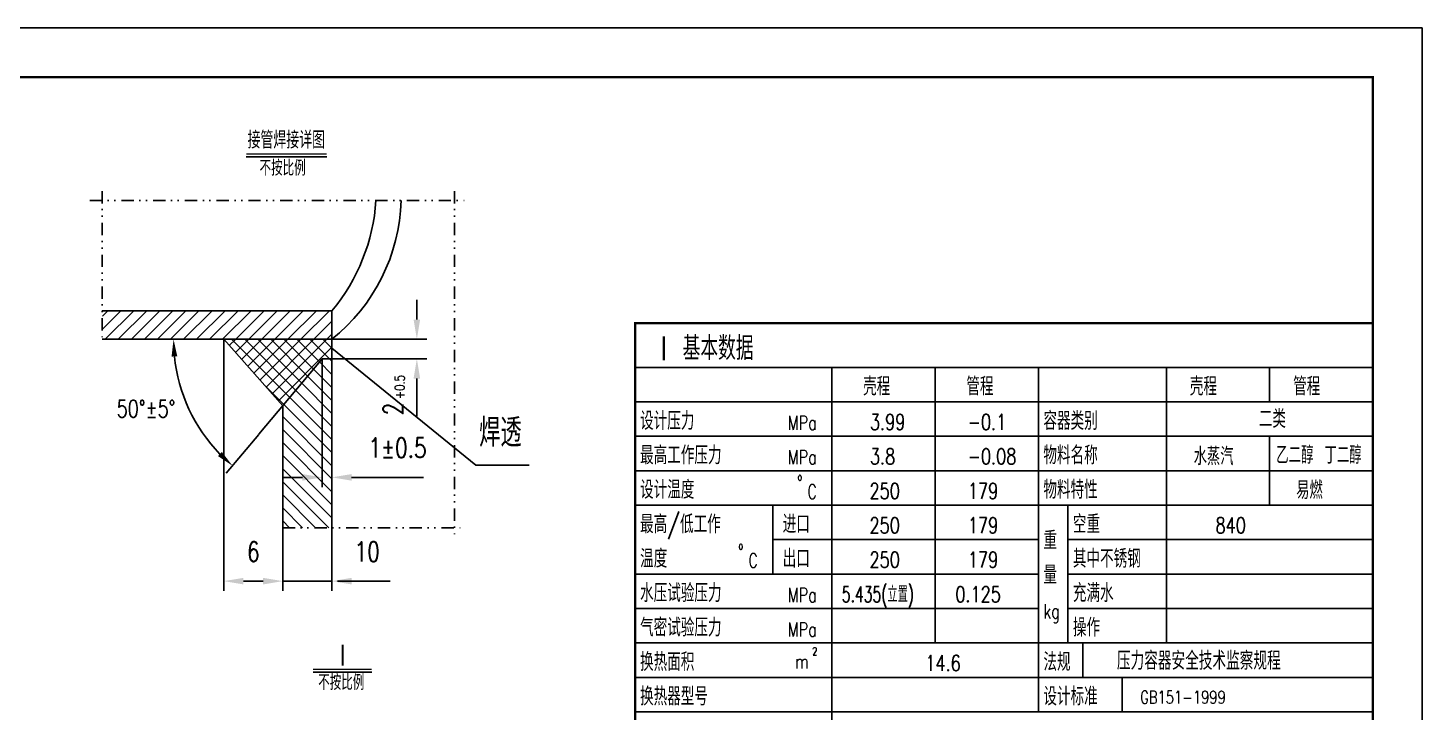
# Model space of a CAD drawing. Extents: x -11639 to -9817, y 3347 to 4292.
# Drawn here: x -11313.5 to -11030.1, y 4153.1 to 4292.2 of the extents above; entities that cross this region are included whole.
import ezdxf
from ezdxf.enums import TextEntityAlignment as Align

# ---------------------------------------------------------------- set-up
doc = ezdxf.new("R2010")
doc.units = 0
doc.header["$LTSCALE"] = 10
doc.header["$MEASUREMENT"] = 0
doc.linetypes.add('DIVIDE2', pattern=[0.625, 0.25, -0.125, 0, -0.125, 0, -0.125])
doc.layers.get('0').update_dxf_attribs({"linetype": 'CONTINUOUS'})
doc.layers.get('DEFPOINTS').update_dxf_attribs({"linetype": 'CONTINUOUS'})
for name, color, linetype in [('1', 2, 'CONTINUOUS'), ('2', 1, 'CONTINUOUS'), ('LK', 240, 'CONTINUOUS')]:
    doc.layers.add(name, color=color, linetype=linetype)
doc.styles.add('HZ', font='txt', dxfattribs={"width": 0.75, "bigfont": 'hztxt'})
doc.styles.get("Standard").update_dxf_attribs({"font": 'simplex', "width": 0.75, "bigfont": 'hztxt'})
doc.dimstyles.get("Standard").update_dxf_attribs({"dimtxt": 0.18, "dimasz": 0.18, "dimexe": 0.18, "dimexo": 0.0625, "dimgap": 0.09, "dimtad": 0, "dimtih": 1, "dimtoh": 1, "dimdec": 4, "dimzin": 0, "dimtxsty": 'STANDARD', "dimcen": 0.09, "dimazin": 3, "dimtfac": 1, "dimtdec": 4, "dimtofl": 0, "dimtmove": 0, "dimatfit": 3, "dimtolj": 1, "dimtzin": 0})

# ---------------------------------------------------------------- blocks, each defined once
blk = doc.blocks.new('*D6')
at = {"color": 0, "linetype": 'BYBLOCK'}
for p, q in [((736.27, 156.71), (736.27, 130.7)), ((738.27, 127), (738.27, 134.7)), ((732.27, 132.7), (728.27, 132.7)), ((742.27, 132.7), (746.27, 132.7)), ((746.27, 132.7), (756.86, 132.7))]:
    blk.add_line(p, q, dxfattribs=at)
for points in [[(732.27, 133.36), (732.27, 132.03), (736.27, 132.7)], [(742.27, 133.36), (742.27, 132.03), (738.27, 132.7)]]:
    blk.add_solid(points, dxfattribs=at)
at = {"layer": 'DEFPOINTS', "color": 0, "linetype": 'BYBLOCK'}
for p in [(736.27, 156.77), (738.27, 132.7), (738.27, 126.94)]:
    blk.add_point(p, dxfattribs=at)
at = {"color": 0, "linetype": 'BYBLOCK', "style": 'HZ', "width": 0.75}
blk.add_text('1%%P0.5', height=4, dxfattribs=at).set_placement((751.61, 136.7), align=Align.CENTER)
blk = doc.blocks.new('*X2')
at = {"color": 0}
for p, q in [((548.71, 272.93), (552.45, 276.68)), ((548.71, 275.59), (549.8, 276.68)), ((549.3, 270.88), (555.1, 276.68)), ((551.95, 270.88), (557.75, 276.68)), ((554.61, 270.88), (560.41, 276.68)), ((557.26, 270.88), (563.06, 276.68)), ((559.91, 270.88), (565.71, 276.68)), ((562.56, 270.88), (568.36, 276.68)), ((565.21, 270.88), (571.01, 276.68)), ((567.86, 270.88), (573.66, 276.68)), ((570.52, 270.88), (576.32, 276.68)), ((573.17, 270.88), (578.97, 276.68)), ((575.82, 270.88), (581.62, 276.68)), ((578.47, 270.88), (584.27, 276.68)), ((581.12, 270.88), (586.92, 276.68)), ((583.77, 270.88), (589.57, 276.68)), ((586.43, 270.88), (592.23, 276.68)), ((589.08, 270.88), (594.88, 276.68)), ((591.73, 270.88), (595.39, 274.54)), ((594.38, 270.88), (595.39, 271.89))]:
    blk.add_line(p, q, dxfattribs=at)
blk = doc.blocks.new('*X3')
at = {"color": 0}
for p, q in [((595.39, 266.39), (594.91, 266.88)), ((595.39, 261.09), (591.66, 264.82)), ((595.39, 263.74), (592.87, 266.26)), ((595.39, 255.79), (589.24, 261.94)), ((595.39, 258.44), (590.45, 263.38)), ((595.39, 250.48), (586.82, 259.05)), ((595.39, 253.14), (588.03, 260.49)), ((595.39, 245.18), (585.39, 255.18)), ((595.39, 247.83), (585.61, 257.61)), ((595.39, 242.53), (585.39, 252.53)), ((595.39, 239.88), (585.39, 249.88)), ((595.39, 237.23), (585.39, 247.23)), ((595.39, 234.57), (585.39, 244.57)), ((594.73, 232.58), (585.39, 241.92)), ((592.08, 232.58), (585.39, 239.27)), ((589.43, 232.58), (585.39, 236.62)), ((586.78, 232.58), (585.39, 233.97))]:
    blk.add_line(p, q, dxfattribs=at)
blk = doc.blocks.new('*X4')
at = {"color": 0}
for p, q in [((574.53, 269.59), (575.82, 270.88)), ((586.82, 259.05), (575, 270.88)), ((575.78, 268.19), (578.47, 270.88)), ((577.03, 266.78), (581.12, 270.88)), ((588.03, 260.49), (577.65, 270.88)), ((578.27, 265.38), (583.77, 270.88)), ((579.52, 263.97), (586.43, 270.88)), ((589.24, 261.94), (580.3, 270.88)), ((580.76, 262.57), (589.08, 270.88)), ((582.01, 261.16), (591.73, 270.88)), ((590.45, 263.38), (582.95, 270.88)), ((583.26, 259.75), (594.38, 270.88)), ((591.66, 264.82), (585.6, 270.88)), ((592.87, 266.26), (588.26, 270.88)), ((594.91, 266.88), (590.91, 270.88)), ((595.39, 269.05), (593.56, 270.88)), ((584.5, 258.35), (595.39, 269.24)), ((585.61, 257.61), (581.58, 261.64))]:
    blk.add_line(p, q, dxfattribs=at)
blk = doc.blocks.new('*D7')
at = {"color": 0, "linetype": 'BYBLOCK'}
for p, q in [((716.27, 160.71), (716.27, 109.61)), ((728.27, 116.66), (728.27, 109.61)), ((724.27, 111.61), (720.27, 111.61))]:
    blk.add_line(p, q, dxfattribs=at)
for points in [[(720.27, 112.27), (720.27, 110.94), (716.27, 111.61)], [(724.27, 112.27), (724.27, 110.94), (728.27, 111.61)]]:
    blk.add_solid(points, dxfattribs=at)
at = {"layer": 'DEFPOINTS', "color": 0, "linetype": 'BYBLOCK'}
for p in [(716.27, 160.77), (728.27, 116.72), (716.27, 111.61)]:
    blk.add_point(p, dxfattribs=at)
at = {"color": 0, "linetype": 'BYBLOCK', "style": 'HZ', "width": 0.75}
blk.add_text('6', height=4, dxfattribs=at).set_placement((722.27, 115.61), align=Align.CENTER)
blk = doc.blocks.new('*D60')
at = {"layer": '1', "color": 0}
blk.add_line((536.75, 949.29), (530.14, 941.41), dxfattribs=at)
blk.add_arc((553, 968.65), 33.57, 185.977, 224.023, dxfattribs=at)
for points in [[(519.04, 965.13), (520.2, 965.19), (519.44, 968.65)], [(529.26, 945.75), (528.47, 944.9), (531.43, 942.94)]]:
    blk.add_solid(points, dxfattribs=at)
at = {"layer": 'DEFPOINTS', "color": 0}
for p in [(504.96, 968.65), (551.65, 968.65), (549.65, 964.65), (524.96, 950.21), (536.79, 949.33)]:
    blk.add_point(p, dxfattribs=at)
at = {"layer": '1', "color": 0, "insert": (513.85, 954.53), "char_height": 3.5, "attachment_point": 5, "style": 'HZ'}
blk.add_mtext('\\A1;50%%d%%p5%%d', dxfattribs=at)

msp = doc.modelspace()

# ---------------------------------------------------------------- linework, layer by layer
at = {"color": 0, "linetype": 'BYBLOCK'}
for p, q in [((-11234.44103, 4232.92645), (-11234.44103, 4236.92645)), ((-11256.12541, 4228.92645), (-11232.44103, 4228.92645)), ((-11251.64863, 4224.92645), (-11232.44103, 4224.92645)), ((-11234.44103, 4220.92645), (-11234.44103, 4216.92645)), ((-11261.70863, 4195.6808), (-11261.70863, 4177.76307)), ((-11251.70863, 4193.12436), (-11251.70863, 4177.76307)), ((-11265.70863, 4179.76307), (-11269.70863, 4179.76307)), ((-11250.59393, 4179.76307), (-11239.86876, 4179.76307)), ((-11247.70863, 4179.76307), (-11243.70863, 4179.76307))]:
    msp.add_line(p, q, dxfattribs=at)
for points in [[(-11235.1077, 4232.92645), (-11233.77437, 4232.92645), (-11234.44103, 4228.92645)], [(-11235.1077, 4220.92645), (-11233.77437, 4220.92645), (-11234.44103, 4224.92645)], [(-11265.70863, 4180.42974), (-11265.70863, 4179.09641), (-11261.70863, 4179.76307)], [(-11247.70863, 4180.42974), (-11247.70863, 4179.09641), (-11251.70863, 4179.76307)]]:
    msp.add_solid(points, dxfattribs=at)
at = {"layer": '1'}
for p, q in [((-11030.05331, 4292.20367), (-11624.05331, 4292.20367)), ((-11030.05331, 3451.20367), (-11030.05331, 4292.20367)), ((-11040.05331, 4282.20367), (-11599.05331, 4282.20367)), ((-11040.05331, 3461.20367), (-11040.05331, 4282.20367)), ((-11269.12143, 4266.00469), (-11252.75382, 4266.00469)), ((-11251.70863, 4227.09294), (-11222.4794, 4203.36204)), ((-11190.05331, 4223.20367), (-11040.05331, 4223.20367)), ((-11150.05331, 4223.20367), (-11150.05331, 4146.20367)), ((-11129.05331, 4223.20367), (-11129.05331, 4167.20367)), ((-11108.05331, 4223.20367), (-11108.05331, 4153.20367)), ((-11082.05331, 4223.20367), (-11082.05331, 4167.20367)), ((-11061.05331, 4223.20367), (-11061.05331, 4216.20367)), ((-11234.44103, 4216.92645), (-11234.44103, 4213.29546)), ((-11190.05331, 4216.20367), (-11040.05331, 4216.20367)), ((-11190.05331, 4209.20367), (-11040.05331, 4209.20367)), ((-11061.05331, 4209.20367), (-11061.05331, 4195.20367)), ((-11222.4794, 4203.36204), (-11211.59101, 4203.36204)), ((-11190.05331, 4202.20367), (-11040.05331, 4202.20367)), ((-11190.05331, 4195.20367), (-11040.05331, 4195.20367)), ((-11162.05331, 4195.20367), (-11162.05331, 4181.20367)), ((-11102.05331, 4195.20367), (-11102.05331, 4167.20367)), ((-11162.05331, 4188.20367), (-11108.05331, 4188.20367)), ((-11102.05331, 4188.20367), (-11040.05331, 4188.20367)), ((-11261.70863, 4179.76307), (-11251.70863, 4179.76307)), ((-11190.05331, 4181.20367), (-11108.05331, 4181.20367)), ((-11102.05331, 4181.20367), (-11040.05331, 4181.20367)), ((-11190.05331, 4174.20367), (-11108.05331, 4174.20367)), ((-11102.05331, 4174.20367), (-11040.05331, 4174.20367)), ((-11190.05331, 4167.20367), (-11040.05331, 4167.20367)), ((-11099.05331, 4167.20367), (-11099.05331, 4160.20367)), ((-11255.53304, 4161.28984), (-11243.61158, 4161.28984)), ((-11190.05331, 4160.20367), (-11040.05331, 4160.20367)), ((-11091.05331, 4160.20367), (-11091.05331, 4153.20367)), ((-11190.05331, 4153.20367), (-11040.05331, 4153.20367))]:
    msp.add_line(p, q, dxfattribs=at)
at = {"layer": '1', "linetype": 'DIVIDE2'}
for p, q in [((-11298.39508, 4259.0126), (-11298.39508, 4228.92645)), ((-11226.76655, 4259.0126), (-11226.76655, 4188.7106)), ((-11300.95324, 4257.09527), (-11224.20838, 4257.09527)), ((-11261.70863, 4190.62793), (-11224.84793, 4190.62793))]:
    msp.add_line(p, q, dxfattribs=at)
at = {"layer": '1'}
for points, const_width in [([(-11599.05331, 4282.20367), (-11040.05331, 4282.20367), (-11040.05331, 3461.20367), (-11599.05331, 3461.20367), (-11599.05331, 4282.20367)], 0.5), ([(-11269.12143, 4266.55769), (-11252.75382, 4266.55769)], 0.3), ([(-11255.53304, 4161.84284), (-11243.61158, 4161.84284)], 0.3)]:
    msp.add_lwpolyline(points, dxfattribs=dict(at, const_width=const_width))
for centre, radius, start, end in [((-11281.76577, 4259.73376), 39.09983, 320.2398081, 356.1306953), ((-11275.14701, 4258.23182), 37.52549, 308.6527548, 358.2643919)]:
    msp.add_arc(centre, radius, start, end, dxfattribs=at)
at = {"layer": '2', "const_width": 0.5}
msp.add_lwpolyline([(-11190.05331, 4146.20367), (-11190.05331, 4232.20367), (-11040.05331, 4232.20367), (-11040.05331, 4146.20367)], close=True, dxfattribs=at)
at = {"layer": 'DEFPOINTS', "color": 0, "linetype": 'BYBLOCK'}
for p in [(-11256.18541, 4228.92645), (-11234.44103, 4224.92645), (-11261.70863, 4195.7408), (-11251.70863, 4193.18436), (-11251.70863, 4179.76307)]:
    msp.add_point(p, dxfattribs=at)
at = {"layer": 'LK'}
for p, q in [((-11298.39508, 4234.72645), (-11251.70863, 4234.72645)), ((-11251.70863, 4234.72645), (-11251.70863, 4190.62793)), ((-11298.39508, 4228.92645), (-11251.70863, 4228.92645)), ((-11261.70863, 4215.39242), (-11273.70863, 4228.92645)), ((-11253.70863, 4224.92645), (-11266.56438, 4209.60556)), ((-11253.70863, 4224.92645), (-11251.70863, 4224.92645)), ((-11261.70863, 4215.39242), (-11261.70863, 4190.62793))]:
    msp.add_line(p, q, dxfattribs=at)
msp.add_point((-11251.70863, 4224.92645), dxfattribs=at)

# ---------------------------------------------------------------- block references
at = {"layer": '1'}
for name in ['*X2', '*X4', '*X3']:
    msp.add_blockref(name, (-11847.10115, 3958.04742), dxfattribs=at)

# ---------------------------------------------------------------- texts
at = {"color": 0, "linetype": 'BYBLOCK', "style": 'HZ', "width": 0.75}
msp.add_text('2', height=4, rotation=90, dxfattribs=at).set_placement((-11237.29847, 4214.74384), align=Align.CENTER)
for s, height, p in [('焊透', 5.76, (-11217.46218, 4207.07503)), ('10', 4, (-11244.54345, 4183.76307))]:
    msp.add_text(s, height=height, dxfattribs=at).set_placement(p, align=Align.CENTER)
at = {"layer": '1', "style": 'HZ', "width": 0.75}
msp.add_text('接管焊接详图', height=3.5, dxfattribs=at).set_placement((-11260.98981, 4267.68253), align=Align.CENTER)
at = {"layer": '1', "style": 'HZ'}
for s, height, width, p in [('不按比例', 3.128, 0.75, (-11266.4252, 4262.16091)), (' I 基本数据', 4.8, 0.75, (-11188.05331, 4224.70367)), ('壳程', 3.68, 0.75, (-11143.71064, 4217.50367)), ('管程', 3.68, 0.75, (-11122.71064, 4217.50367)), ('壳程', 3.68, 0.75, (-11077.27746, 4217.50367)), ('管程', 3.68, 0.75, (-11056.27746, 4217.50367)), ('设计压力', 3.68, 0.75, (-11189.05331, 4210.50367)), ('MPa', 2.88, 0.75, (-11159.05331, 4210.50367)), ('3.99', 3.2, 0.75, (-11142.32142, 4210.50367)), ('-0.1', 3.2, 0.75, (-11122.42166, 4210.50367)), ('容器类别', 3.68, 0.75, (-11107.05331, 4210.50367)), ('二类', 3.68, 0.75, (-11063.24924, 4210.90573)), ('最高工作压力', 3.68, 0.75, (-11189.05331, 4203.50367)), ('物料名称', 3.68, 0.75, (-11107.05331, 4203.50367)), ('水蒸汽', 3.6, 0.75, (-11076.49663, 4203.33533)), ('乙二醇 丁二醇', 3.6, 0.7, (-11059.71624, 4203.60197)), ('MPa', 2.88, 0.75, (-11159.05331, 4203.50367)), ('3.8', 3.2, 0.75, (-11142.32142, 4203.50367)), ('-0.08', 3.2, 0.75, (-11122.42166, 4203.50367)), ('o', 1.6, 0.75, (-11157.05331, 4200.20367)), ('设计温度', 3.68, 0.75, (-11189.05331, 4196.50367)), ('C', 2.88, 0.75, (-11155.05331, 4196.50367)), ('250', 3.2, 0.75, (-11142.40958, 4196.50367)), ('179', 3.2, 0.75, (-11122.40958, 4196.50367)), ('物料特性', 3.68, 0.75, (-11107.05331, 4196.50367)), ('易燃', 3.6, 0.75, (-11055.65839, 4196.47123)), ('最高/低工作', 3.68, 0.75, (-11189.05331, 4189.50367)), ('进口', 3.68, 0.75, (-11160.05331, 4189.50367)), ('250', 3.2, 0.75, (-11142.40958, 4189.50367)), ('179', 3.2, 0.75, (-11122.40958, 4189.50367)), ('空重', 3.68, 0.75, (-11101.05331, 4189.50367)), ('840', 3.2, 0.75, (-11072.05331, 4189.50367)), ('重', 3.68, 0.75, (-11107.05331, 4186.20367)), ('o', 1.6, 0.75, (-11169.05331, 4186.20367)), ('温度', 3.68, 0.75, (-11189.05331, 4182.50367)), ('C', 2.88, 0.75, (-11167.05331, 4182.50367)), ('出口', 3.68, 0.75, (-11160.05331, 4182.50367)), ('250', 3.2, 0.75, (-11142.40958, 4182.50367)), ('179', 3.2, 0.75, (-11122.40958, 4182.50367)), ('其中不锈钢', 3.68, 0.75, (-11101.05331, 4182.50367)), ('量', 3.68, 0.75, (-11107.05331, 4179.20367)), ('水压试验压力', 3.68, 0.75, (-11189.05331, 4175.50367)), ('5.435(立置)', 3.2, 0.65, (-11148.03363, 4175.50367)), ('0.125', 3.2, 0.75, (-11124.95852, 4175.50367)), ('充满水', 3.68, 0.75, (-11101.05331, 4175.50367)), ('MPa', 2.88, 0.75, (-11159.05331, 4175.50367)), ('kg', 2.88, 0.75, (-11107.05331, 4172.20367)), ('气密试验压力', 3.68, 0.75, (-11189.05331, 4168.50367)), ('MPa', 2.88, 0.75, (-11159.05331, 4168.50367)), ('操作', 3.68, 0.75, (-11101.05331, 4168.50367)), ('I', 4.2, 0.75, (-11250.12372, 4162.59115)), ('换热面积', 3.68, 0.75, (-11189.05331, 4161.50367)), ('2', 1.6, 0.75, (-11154.05331, 4164.70367)), ('14.6', 3.2, 0.75, (-11131.06096, 4161.50367)), ('法规', 3.68, 0.75, (-11107.05331, 4161.50367)), ('压力容器安全技术监察规程', 3.7, 0.75, (-11092.10497, 4161.74298)), ('m', 2.88, 0.75, (-11157.55331, 4162.00367)), ('不按比例', 3.128, 0.75, (-11254.50187, 4157.62758)), ('换热器型号', 3.68, 0.75, (-11189.05331, 4154.50367)), ('设计标准', 3.68, 0.75, (-11107.05331, 4154.50367)), ('GB151-1999', 2.6, 0.75, (-11087.35872, 4154.87137))]:
    msp.add_text(s, height=height, dxfattribs=dict(at, width=width)).set_placement(p)
at = {"layer": '1', "style": 'HZ', "width": 0.75}
msp.add_text('+0.5', height=2, rotation=90, dxfattribs=at).set_placement((-11236.92504, 4216.76768))

# ---------------------------------------------------------------- dimensions: what is measured, and where the dimension line sits
at = {"layer": '1'}
dim = msp.add_angular_dim_2l(base=(-11278.39653, 4210.48142), line1=((-11253.70863, 4224.92645), (-11266.56438, 4209.60556)), line2=((-11298.39508, 4228.92645), (-11251.70863, 4228.92645)), text='50%%d%%p5%%d', dimstyle='STANDARD', override={"dimtxt": 3.5, "dimasz": 3.5, "dimexe": 2, "dimexo": 0.06, "dimtad": 1, "dimtih": 0, "dimtoh": 0, "dimdec": 0, "dimtxsty": 'HZ', "dimtfac": 0.75, "dimtdec": 0, "dimtofl": 1, "dimtmove": 1}, dxfattribs=at)
dim.commit()
dim.dimension.update_dxf_attribs({"geometry": '*D60', "text_midpoint": (-11289.50029, 4214.8008), "dimtype": 162, "insert": (-11803.35468, 3260.27412)})
for base, p1, p2, text, picture, middle in [((-11273.70863, 4179.76307), (-11261.70863, 4184.87595), (-11273.70863, 4228.92645), '6', '*D7', (-11267.70863, 4183.76307)), ((-11251.70863, 4200.85367), (-11253.70863, 4224.92645), (-11251.70863, 4195.10169), '1%%P0.5', '*D6', (-11238.36863, 4204.85367))]:
    dim = msp.add_linear_dim(base=base, p1=p1, p2=p2, text=text, dimstyle='Standard', dxfattribs=at)
    dim.commit()
    dim.dimension.update_dxf_attribs({"geometry": picture, "text_midpoint": middle, "insert": (-11989.97912, 4068.15803)})

doc.saveas('drawing.dxf')
